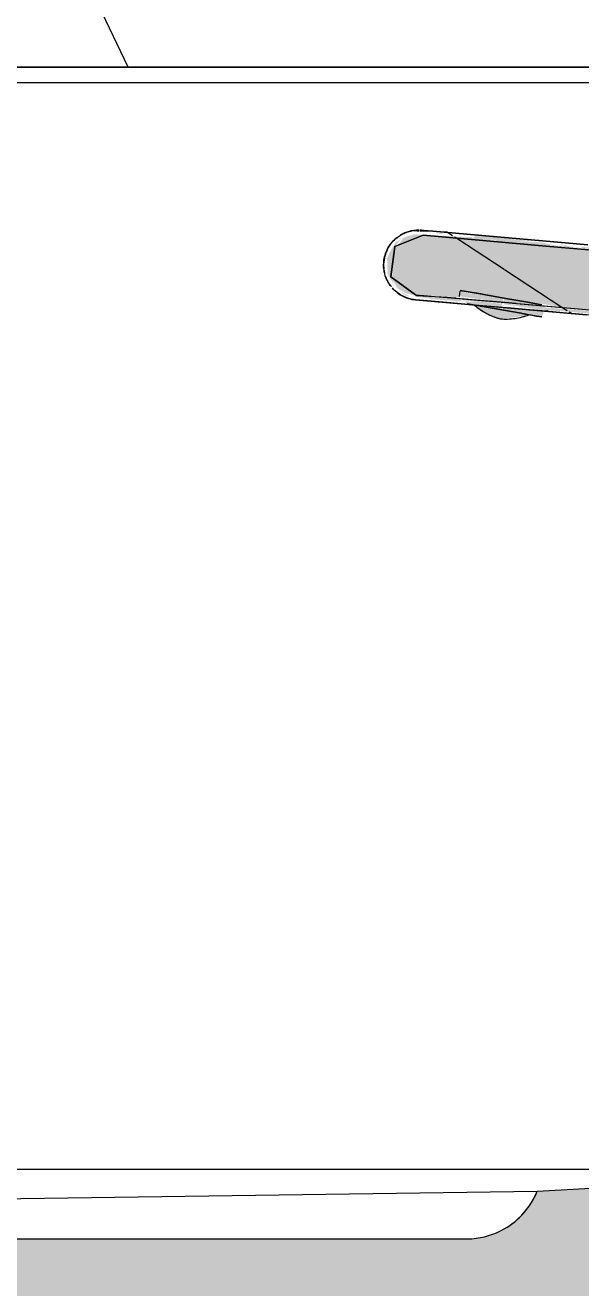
# Model space of a CAD drawing. Header units: millimetres. Extents: x 855 to 48623, y -2192 to 8255.
# Drawn here: x 26808.1 to 26919.4, y 4805.5 to 5058.4 of the extents above; entities that cross this region are included whole.
import ezdxf

# ---------------------------------------------------------------- set-up
doc = ezdxf.new("R2010")
doc.units = ezdxf.units.MM
for name, color, linetype, lineweight in [('0-1', 7, 'Continuous', 9), ('A-ANNO-DIMS', 7, 'Continuous', 9), ('A-ANNO-DIMS-25', 7, 'Continuous', 9), ('A-WALL-PATT', 7, 'Continuous', 9), ('P-SANR-FIXT', 7, 'Continuous', 9), ('P-SANR-FIXT-IDEN', 7, 'Continuous', 9)]:
    doc.layers.add(name, color=color, linetype=linetype, lineweight=lineweight)
doc.layers.add('0-2', color=7, linetype='Continuous', lineweight=9, transparency=0.7)
doc.layers.add('I-FURN-3', color=7, linetype='Continuous', lineweight=9, true_color=0xfbfbfb, transparency=0.7)
doc.layers.add('I-FURN-6', color=7, linetype='Continuous', lineweight=9, true_color=0xc0c0c0)
doc.layers.add('I-FURN-8', color=7, linetype='Continuous', lineweight=9, true_color=0xdedede)
doc.styles.add('ISOCPEUR_2', font='isocpeur.ttf', dxfattribs={"width": 0.9, "height": 62.5})
doc.dimstyles.new('ISO-2_5_0_9К_БОЛЬШОЙ_1', dxfattribs={"dimscale": 304.8, "dimtxt": 62.248823, "dimasz": 0.123031, "dimexe": 0.098425, "dimexo": 0.246063, "dimgap": 0, "dimtad": 1, "dimdec": 0, "dimrnd": 10, "dimzin": 0, "dimdsep": 46, "dimtxsty": 'ISOCPEUR_2', "dimblk1": 'OBLIQUE', "dimblk2": 'OBLIQUE', "dimsah": 1, "dimcen": 0.09, "dimdle": 0.098425, "dimazin": 0, "dimtfac": 1, "dimtdec": 4, "dimtix": 1, "dimtmove": 0, "dimatfit": 3, "dimfxl": 1, "dimtvp": 1, "dimtolj": 1, "dimtzin": 0, "dimarcsym": 2})

# ---------------------------------------------------------------- blocks, each defined once
blk = doc.blocks.new('Мойка кухонная - Раковина Roca Victoria-N Unik 600х460 мм-30768662-Развертка 2_03-2')
at = {"layer": 'P-SANR-FIXT'}
for p, q in [((7060, 5050), (6641.2, 5050)), ((6957.67, 5046.82), (6630, 5046.82)), ((6957.67, 5046.82), (6630, 5046.82)), ((6957.67, 4829.2), (6694.39, 4829.2)), ((6879.42, 4824.82), (6957.67, 4829.2)), ((6879.42, 4824.82), (6957.67, 4829.2)), ((6757.87, 4823.09), (6879.42, 4824.82)), ((6771.08, 4815.31), (6818.7, 4815.31)), ((6771.37, 4815.31), (6866.33, 4815.31)), ((6818.7, 4815.31), (6866.33, 4815.31))]:
    blk.add_line(p, q, dxfattribs=at)
for start, end in [(299.6453, 337.7566), (312.3491, 337.7566), (286.9416, 312.3491), (274.2378, 299.6453), (274.2378, 286.9416)]:
    blk.add_arc((6865.19, 4830.64), 15.37, start, end, dxfattribs=at)
blk = doc.blocks.new('смеситель для раковины - Default-30607276-Развертка 2_03-2')
at = {"layer": '0-2'}
h = blk.add_hatch(color=256, dxfattribs=at)
h.paths.add_polyline_path([(6850.06, 5006.52), (6849.33, 5007.89), (6850.05, 5006.53)])
h.paths.add_polyline_path([(6963.03, 5007.72), (6965.42, 5008.3), (6962.98, 5007.88), (6963.01, 5007.79)])
h.paths.add_polyline_path([(6848.74, 5011.1), (6849.06, 5012.34), (6848.75, 5011.15)])
h.paths.add_polyline_path([(6850.81, 5015.12), (6851.44, 5015.69), (6850.83, 5015.17)])
h = blk.add_hatch(color=256, dxfattribs=at)
h.paths.add_polyline_path([(6854.1, 5003.94), (6852.55, 5004.57), (6854.03, 5003.95)])
h.paths.add_polyline_path([(6852.33, 5004.52), (6851.3, 5005.07), (6851.82, 5004.73), (6852.26, 5004.55)])
h.paths.add_polyline_path([(6849.94, 5006.89), (6849.1, 5008.56), (6849.73, 5007.24), (6849.92, 5006.92)])
h.paths.add_polyline_path([(6849.07, 5011.89), (6849.63, 5013.59), (6849.29, 5012.82), (6849.07, 5011.9)])
h.paths.add_polyline_path([(6851.03, 5015.21), (6852.01, 5015.88), (6851.05, 5015.24)])
h.paths.add_polyline_path([(6851.5, 5015.4), (6852.78, 5016.18), (6851.79, 5015.67), (6851.51, 5015.41)])
h = blk.add_hatch(color=256, dxfattribs=at)
h.paths.add_polyline_path([(6906.74, 4998.99), (6907.22, 4999.1), (6907.05, 4998.98)])
h.paths.add_polyline_path([(6912.96, 4998.54), (6913.85, 4999.07), (6910.26, 4999.56), (6880.72, 5001.88), (6880.65, 5001.53), (6880.97, 5001.32), (6885.15, 5001.05), (6912.17, 4998.58)])
h.paths.add_polyline_path([(6887.37, 5001.21), (6887.4, 5001.36), (6887.4, 5001.21)])
h.paths.add_polyline_path([(6864.15, 5002.88), (6862.97, 5003.12), (6863.16, 5002.97), (6864.09, 5002.89)])
h.paths.add_polyline_path([(6854.66, 5004.3), (6854.9, 5004.46), (6850.28, 5007.6), (6851.28, 5005.83), (6851.81, 5005.37), (6853.02, 5004.73), (6854.56, 5004.33)])
h.paths.add_polyline_path([(6864.69, 5003.04), (6863.73, 5003.46), (6861.93, 5003.79), (6854.74, 5004.22), (6855.01, 5004.05), (6857.77, 5003.65), (6857.87, 5003.53), (6864.65, 5003.04)])
h.paths.add_polyline_path([(6857.11, 5003.36), (6857.32, 5003.47), (6856.52, 5003.43)])
h.paths.add_polyline_path([(6851.48, 5005.58), (6850.1, 5006.9), (6850.42, 5006.55), (6851.3, 5005.69)])
h.paths.add_polyline_path([(6850.49, 5006.19), (6849.97, 5007.03), (6850.47, 5006.2)])
h.paths.add_polyline_path([(6942.23, 5008.83), (6940.28, 5009.26), (6941.92, 5009.2), (6943.57, 5008.96)])
h.paths.add_polyline_path([(6951.75, 5008.02), (6958.75, 5007.62), (6961.27, 5007.87), (6959.9, 5007.97), (6951.28, 5008.38), (6952.84, 5008.07)])
h.paths.add_polyline_path([(6931.02, 5010.25), (6930.9, 5010.02), (6926.35, 5010.65), (6930.9, 5010.26)])
h.paths.add_polyline_path([(6910.48, 5011.59), (6949.21, 5008.44), (6949.21, 5008.61), (6938.62, 5009.95), (6939.73, 5009.74), (6937.92, 5009.84), (6935.12, 5009.95), (6929.53, 5010.58), (6906.15, 5012.83), (6905.89, 5012.59), (6907.38, 5012.48), (6908.91, 5012.27), (6910.33, 5011.8), (6910.37, 5011.75)])
h.paths.add_polyline_path([(6884.47, 5014.37), (6884.47, 5014.53), (6883.99, 5014.44)])
h.paths.add_polyline_path([(6852.44, 5015.67), (6851.51, 5014.3), (6856.62, 5016.31), (6908.6, 5012.03), (6907.62, 5012.31), (6897.78, 5013.32), (6895.68, 5013.24), (6894.61, 5013.45), (6888.26, 5014.01), (6888.26, 5013.74), (6885.73, 5014.09), (6885.32, 5014.28), (6883.21, 5014.24), (6881.26, 5014.64), (6880.13, 5014.9), (6874.91, 5015.11), (6878.2, 5015.07), (6878.13, 5015.22), (6867.17, 5016.26), (6866.75, 5015.99), (6866.68, 5015.9), (6854.69, 5016.5), (6852.95, 5015.99), (6852.54, 5015.74)])
h.paths.add_polyline_path([(6851.14, 5015.07), (6850.31, 5014.16), (6851.02, 5014.92), (6851.11, 5015.03)])
h.paths.add_polyline_path([(6850.26, 5013.89), (6849.76, 5013.07), (6850.12, 5013.59)])
h.paths.add_polyline_path([(6850.71, 5006.58), (6850.13, 5008.21), (6850.59, 5013.77), (6852.21, 5015.6), (6851.03, 5014.92), (6849.78, 5012.77), (6849.31, 5011.69), (6849.43, 5008.48), (6849.92, 5007.61), (6850.69, 5006.6)])
h.paths.add_polyline_path([(6950.95, 5008.71), (6949.21, 5008.93), (6949.79, 5008.82)])
h.paths.add_polyline_path([(6849.54, 5009.19), (6849.42, 5010.08), (6849.54, 5009.2)])
h.paths.add_polyline_path([(6933.12, 5010.08), (6932.56, 5010.28), (6932.8, 5010.14)])
h.paths.add_polyline_path([(6924.11, 5010.69), (6924.11, 5010.85), (6924.95, 5010.73)])
h.paths.add_polyline_path([(6891.03, 5013.65), (6891.61, 5013.75), (6891.22, 5013.67)])
h.paths.add_polyline_path([(6870, 5015.31), (6870.14, 5015.46), (6871.38, 5015.32)])
h.paths.add_polyline_path([(6860.76, 5016.54), (6860.04, 5016.8), (6859.07, 5016.64)])
h.paths.add_polyline_path([(6858.06, 5016.84), (6857.92, 5017), (6857.92, 5016.85)])
for points in [[(6999.99, 4900), (6983.43, 5009.33), (6963.1, 5006.1), (6962.97, 5007.72), (6960.26, 5007.68), (6959.25, 5007.6), (6956.98, 5007.55), (6856.23, 5016.2), (6850.85, 5013.89), (6850.34, 5007.83), (6855.01, 5004.4), (6863.86, 5003.87), (6863.88, 5004.28), (6864.54, 5004.89), (6865.71, 5004.97), (6885.53, 5001.73), (6937.44, 4996.9), (6950.54, 4994.62), (6961.28, 4990.66), (6967.87, 4986.79), (6974.92, 4980.77), (6980.6, 4973.82), (6985.49, 4964.7), (6989.97, 4950.92), (6993.53, 4933.25), (6999.41, 4900), (6999.76, 4900)], [(6852.39, 5016.54), (6854.69, 5017.08), (6852.44, 5016.56)], [(6853.83, 5016.77), (6854.12, 5016.83), (6854, 5016.81)], [(6872.32, 5001.37), (6872.2, 5002.25), (6869.61, 5002.87), (6869.16, 5002.94), (6865.11, 5003.06), (6864.92, 5002.89), (6866.03, 5002.48), (6872.2, 5001.39)], [(6868.8, 5003.19), (6865.57, 5003.48), (6868.49, 5003.22)], [(6872.58, 5002.86), (6872.36, 5002.88), (6872.58, 5002.86)], [(6877.82, 5001.6), (6872.48, 5002.28), (6872.69, 5002.19), (6877.73, 5001.61)], [(6880.67, 5002.15), (6880.28, 5002.19), (6880.46, 5002.17)], [(6872, 4999.57), (6877, 5000.14), (6877.8, 5000.4), (6867.19, 5002.05), (6869.59, 5000.55), (6871.79, 4999.66)], [(6880.34, 4999.95), (6880.77, 5001.08), (6874.36, 5001.93), (6872.42, 5001.93), (6872.47, 5001.34), (6880.33, 4999.95)], [(6880.21, 5001.22), (6879.83, 5001.39), (6880.13, 5001.23)]]:
    blk.add_hatch(color=256, dxfattribs=at).paths.add_polyline_path(points)
h = blk.add_hatch(color=256, dxfattribs=at)
h.paths.add_polyline_path([(6854.01, 5004), (6851.48, 5005.29), (6853.02, 5004.22), (6853.87, 5004.05)])
h.paths.add_polyline_path([(6851.02, 5015.21), (6851.45, 5015.67), (6851.05, 5015.23)])
h.paths.add_polyline_path([(6851.38, 5015.35), (6852.01, 5015.87), (6851.42, 5015.39)])
h = blk.add_hatch(color=256, dxfattribs=at)
h.paths.add_polyline_path([(6849.94, 5006.88), (6849.33, 5007.89), (6849.92, 5006.92)])
h.paths.add_polyline_path([(6962.92, 5008.05), (6965.09, 5008.27), (6962.92, 5008.05)])
h.paths.add_polyline_path([(6961.23, 5007.63), (6962.96, 5007.93), (6962.77, 5008.03), (6960.46, 5007.67)])
h = blk.add_hatch(color=256, dxfattribs=at)
h.paths.add_polyline_path([(6872.52, 5002.53), (6872.38, 5002.88), (6872.05, 5002.62), (6872.5, 5002.54)])
h.paths.add_polyline_path([(6872.58, 5002.86), (6872.47, 5003.78), (6864.54, 5004.89), (6864.12, 5004.61), (6863.74, 5004.08), (6871.92, 5002.92), (6872.58, 5002.86)])
h = blk.add_hatch(color=256, dxfattribs=at)
h.paths.add_polyline_path([(6864.01, 5003.61), (6863.73, 5003.64), (6863.74, 5003.63)])
h.paths.add_polyline_path([(6858.18, 5004.12), (6857.15, 5004.21), (6858.17, 5004.12)])
h.paths.add_polyline_path([(6854.99, 5004.4), (6854.9, 5004.47), (6854.99, 5004.4)])
h = blk.add_hatch(color=256, dxfattribs=at)
h.paths.add_polyline_path([(6864.52, 5003.57), (6865.72, 5003.73), (6863.88, 5003.84), (6864.32, 5003.59)])
h.paths.add_polyline_path([(6872.47, 5002.22), (6872.35, 5002.56), (6865.55, 5003.47), (6864.18, 5003.41), (6864.52, 5003.25), (6869.61, 5002.87), (6869.65, 5002.71), (6872.46, 5002.22)])
h.paths.add_polyline_path([(6867.29, 5002.71), (6866.03, 5002.98), (6867.16, 5002.73)])
h = blk.add_hatch(color=256, dxfattribs=at)
h.paths.add_polyline_path([(6880.21, 5001.22), (6879.57, 5001.32), (6880.13, 5001.22)])
h.paths.add_polyline_path([(6880.61, 5001.34), (6880.61, 5001.58), (6880.72, 5001.88), (6880.67, 5002.15), (6872.54, 5002.6), (6872.63, 5002.51), (6880.33, 5001.36)])
h.paths.add_polyline_path([(6880.66, 5002.15), (6879.96, 5002.46), (6872.73, 5003.73), (6872.68, 5002.85), (6880.46, 5002.17)])
at = {"layer": '0-1'}
for p, q in [((6850.03, 5014.61), (6850.34, 5014.92)), ((6850.34, 5014.92), (6851.08, 5015.7)), ((6851.21, 5015.83), (6852.63, 5016.72)), ((6852.63, 5016.72), (6854.24, 5017.26)), ((6854.24, 5017.26), (6855.35, 5017.22)), ((6855.35, 5017.22), (6855.75, 5017.21)), ((6855.94, 5017.2), (6858.48, 5017.11)), ((6862.81, 5016.01), (6863.17, 5015.78)), ((6863.26, 5015.72), (6872.75, 5009.52)), ((6848.71, 5011.53), (6849.19, 5013.16)), ((6849.19, 5013.16), (6850.03, 5014.61)), ((6848.63, 5009.86), (6848.65, 5010.25)), ((6848.84, 5008.77), (6848.63, 5009.86)), ((6848.65, 5010.25), (6848.7, 5011.27)), ((6872.84, 5009.46), (6884.55, 5001.81)), ((6850.17, 5006.04), (6849.66, 5006.68)), ((6850.63, 5005.48), (6850.39, 5005.78)), ((6852.05, 5004.32), (6850.74, 5005.34)), ((6863.92, 5005.13), (6863.74, 5004.08)), ((6853.59, 5003.65), (6852.05, 5004.32)), ((6881.31, 5000.98), (6881.37, 5001.32)), ((6884.55, 5001.81), (6885.4, 5001.26)), ((6885.83, 5000.98), (6886.35, 5000.64)), ((6912.13, 4998.38), (6886.35, 5000.64))]:
    blk.add_line(p, q, dxfattribs=at)
at = {"layer": '0-1', "flags": 128}
for points in [[(6858.48, 5017.11), (6861.28, 5017.01), (6862.41, 5016.28)], [(6849.66, 5006.68), (6848.96, 5008.19), (6848.86, 5008.7)]]:
    blk.add_lwpolyline(points, dxfattribs=at)
at = {"layer": 'P-SANR-FIXT'}
for p, q in [((6856.23, 5017.32), (6856.67, 5017.29)), ((6856.67, 5017.29), (6856.23, 5017.32)), ((6856.52, 5016.31), (6850.87, 5014.04)), ((6850.87, 5014.04), (6856.52, 5016.31)), ((6856.52, 5016.31), (6881.91, 5014.09)), ((6856.67, 5017.29), (6858.48, 5017.13)), ((6858.48, 5017.13), (6856.67, 5017.29)), ((6858.48, 5017.13), (6889.51, 5014.41)), ((6889.51, 5014.41), (6858.48, 5017.13)), ((6850.1, 5008.01), (6850.87, 5014.04)), ((6881.91, 5014.09), (6932.7, 5009.63)), ((6854.99, 5004.4), (6850.1, 5008.01)), ((6865.13, 5005.07), (6863.99, 5005.27)), ((6863.99, 5005.27), (6868.34, 5004.51)), ((6868.06, 5004.56), (6865.13, 5005.07)), ((6854.99, 5004.4), (6861.34, 5003.84)), ((6855.29, 5004.17), (6854.99, 5004.4)), ((6855.01, 5003.38), (6866.44, 5002.38)), ((6861.36, 5002.82), (6855.01, 5003.38)), ((6861.33, 5003.84), (6855.29, 5004.17)), ((6861.34, 5003.84), (6912.17, 4999.4)), ((6862.91, 5003.71), (6861.34, 5003.84)), ((6863.09, 5003.69), (6862.91, 5003.71)), ((6865.54, 5003.47), (6863.21, 5003.68)), ((6865.37, 5002.59), (6866.63, 5002.37)), ((6872.32, 5001.37), (6865.37, 5002.59)), ((6874.42, 5002.7), (6865.57, 5003.47)), ((6866.44, 5002.38), (6866.74, 5002.35)), ((6866.63, 5002.37), (6868.06, 5002.12)), ((6866.74, 5002.35), (6867.94, 5002.25)), ((6868.11, 5002.11), (6866.82, 5002.34)), ((6867.87, 5002.15), (6866.82, 5002.34)), ((6866.82, 5002.34), (6868.11, 5002.11)), ((6866.82, 5002.34), (6867.87, 5002.15)), ((6868.34, 5004.51), (6868.06, 5004.56)), ((6872.73, 5003.73), (6868.34, 5004.51)), ((6868.34, 5004.51), (6872.73, 5003.73)), ((6872.73, 5003.73), (6877.13, 5002.96)), ((6877.13, 5002.96), (6872.73, 5003.73)), ((6875.18, 5002.63), (6874.65, 5002.68)), ((6912.11, 4999.4), (6875.43, 5002.61)), ((6877.13, 5002.96), (6880.34, 5002.39)), ((6880.34, 5002.39), (6877.13, 5002.96)), ((6868.06, 5002.12), (6868.3, 5002.07)), ((6868.42, 5002.05), (6872.32, 5001.37)), ((6876.2, 5000.68), (6868.43, 5002.05)), ((6872.32, 5001.37), (6868.43, 5002.05)), ((6868.43, 5002.05), (6876.2, 5000.68)), ((6868.43, 5002.05), (6872.32, 5001.37)), ((6872.32, 5001.37), (6876.22, 5000.68)), ((6879.27, 5000.14), (6872.32, 5001.37)), ((6876.2, 5000.68), (6872.32, 5001.37)), ((6872.32, 5001.37), (6876.2, 5000.68)), ((6876.33, 5000.66), (6877.99, 5000.37)), ((6877.8, 5000.4), (6876.33, 5000.66)), ((6876.33, 5000.66), (6877.8, 5000.4)), ((6877.81, 5000.4), (6876.44, 5000.64)), ((6876.44, 5000.64), (6877.81, 5000.4)), ((6878.01, 5000.36), (6879.27, 5000.14)), ((6879.27, 5000.14), (6880.34, 4999.95)), ((6880.34, 4999.95), (6879.27, 5000.14)), ((6880.13, 5001.18), (6889.28, 5000.38))]:
    blk.add_line(p, q, dxfattribs=at)
at = {"layer": 'P-SANR-FIXT', "flags": 128}
for points in [[(6932.7, 5009.63), (6881.91, 5014.09), (6856.52, 5016.31)], [(6850.87, 5014.04), (6850.1, 5008.01), (6854.99, 5004.4)], [(6874.05, 5001.71), (6867.7, 5002.27), (6861.36, 5002.82)], [(6868.11, 5002.23), (6877.86, 5001.38), (6880.13, 5001.18)], [(6893.09, 5000.05), (6886.74, 5000.6), (6880.4, 5001.16), (6874.05, 5001.71)]]:
    blk.add_lwpolyline(points, dxfattribs=at)
at = {"layer": 'P-SANR-FIXT'}
for centre, start, end in [((6875.61, 5012.58), 229.3467, 235.6285), ((6875.61, 5012.58), 229.3467, 235.6285), ((6875.61, 5012.58), 235.6285, 236.2188), ((6875.61, 5012.58), 235.6285, 254.4741), ((6875.61, 5012.58), 236.2188, 241.9104), ((6875.61, 5012.58), 241.9104, 254.4741), ((6873.05, 5013.03), 265.5259, 278.0896), ((6873.05, 5013.03), 271.8078, 278.0896), ((6873.05, 5013.03), 278.0896, 290.5816), ((6873.05, 5013.03), 278.0896, 284.3715), ((6873.05, 5013.03), 284.3715, 290.5816), ((6873.05, 5013.03), 265.5259, 271.8078)]:
    blk.add_arc(centre, 13.5, start, end, dxfattribs=at)
for points, knots in [([(6853.75, 5017.1), (6853.85, 5017.12), (6854.48, 5017.28), (6855.13, 5017.35), (6855.68, 5017.35)], [0.88645578, 0.88645578, 0.88645578, 0.88645578, 0.9, 0.97473141, 0.97473141, 0.97473141, 0.97473141]), ([(6849.74, 5014.14), (6849.92, 5014.42), (6850.39, 5015.05), (6850.97, 5015.6), (6851.33, 5015.88)], [0.6551042, 0.6551042, 0.6551042, 0.6551042, 0.7, 0.7628571, 0.7628571, 0.7628571, 0.7628571]), ([(6848.64, 5009.9), (6848.62, 5010.25), (6848.62, 5011.07), (6848.78, 5011.88), (6848.91, 5012.33)], [0.4518969, 0.4518969, 0.4518969, 0.4518969, 0.5, 0.5639896, 0.5639896, 0.5639896, 0.5639896]), ([(6850.04, 5006.13), (6849.89, 5006.32), (6849.5, 5006.91), (6849.19, 5007.55), (6849.04, 5007.98)], [0.26611271, 0.26611271, 0.26611271, 0.26611271, 0.3, 0.36243215, 0.36243215, 0.36243215, 0.36243215]), ([(6853.66, 5003.63), (6853.4, 5003.71), (6852.9, 5003.89), (6852.42, 5004.12), (6852.2, 5004.24)], [0.06253269, 0.06253269, 0.06253269, 0.06253269, 0.1, 0.13474814, 0.13474814, 0.13474814, 0.13474814])]:
    blk.add_open_spline(points, degree=3, knots=knots, dxfattribs=at)
for points in [[(6855.68, 5017.35), (6855.03, 5017.35), (6854.38, 5017.27), (6853.75, 5017.09)], [(6855.88, 5017.35), (6856, 5017.34), (6856.12, 5017.33), (6856.23, 5017.32)], [(6856.23, 5017.32), (6856.12, 5017.33), (6856, 5017.34), (6855.88, 5017.34)], [(6850.8, 5015.42), (6850.64, 5015.27), (6850.49, 5015.11), (6850.35, 5014.95)], [(6851.34, 5015.88), (6851.15, 5015.74), (6850.97, 5015.58), (6850.8, 5015.42)], [(6852.01, 5016.34), (6852.13, 5016.42), (6852.26, 5016.49), (6852.39, 5016.56)], [(6852.39, 5016.56), (6852.26, 5016.49), (6852.13, 5016.42), (6852.01, 5016.34)], [(6852.48, 5016.6), (6852.73, 5016.73), (6853, 5016.85), (6853.27, 5016.94)], [(6853.27, 5016.94), (6853, 5016.84), (6852.73, 5016.73), (6852.48, 5016.6)], [(6853.29, 5016.95), (6853.44, 5017), (6853.6, 5017.05), (6853.75, 5017.1)], [(6853.75, 5017.09), (6853.6, 5017.05), (6853.44, 5017), (6853.29, 5016.95)], [(6848.91, 5012.33), (6848.88, 5012.21), (6848.85, 5012.1), (6848.82, 5011.98)], [(6848.91, 5012.33), (6848.98, 5012.58), (6849.07, 5012.83), (6849.18, 5013.07)], [(6849.18, 5013.07), (6849.07, 5012.83), (6848.98, 5012.58), (6848.91, 5012.33)], [(6849.24, 5013.22), (6849.3, 5013.35), (6849.36, 5013.48), (6849.43, 5013.61)], [(6849.43, 5013.61), (6849.36, 5013.48), (6849.3, 5013.35), (6849.24, 5013.22)], [(6849.44, 5013.64), (6849.52, 5013.79), (6849.61, 5013.94), (6849.7, 5014.08)], [(6849.7, 5014.07), (6849.61, 5013.93), (6849.52, 5013.78), (6849.44, 5013.64)], [(6850.18, 5014.75), (6850.03, 5014.56), (6849.88, 5014.35), (6849.74, 5014.14)], [(6848.77, 5011.75), (6848.66, 5011.2), (6848.61, 5010.64), (6848.63, 5010.08)], [(6848.67, 5009.51), (6848.66, 5009.64), (6848.65, 5009.77), (6848.64, 5009.9)], [(6848.64, 5009.9), (6848.65, 5009.77), (6848.66, 5009.64), (6848.68, 5009.51)], [(6848.8, 5008.77), (6848.77, 5008.92), (6848.74, 5009.07), (6848.71, 5009.23)], [(6848.71, 5009.23), (6848.74, 5009.07), (6848.77, 5008.92), (6848.8, 5008.77)], [(6849.04, 5007.98), (6849.18, 5007.59), (6849.36, 5007.21), (6849.56, 5006.85)], [(6849.65, 5006.71), (6849.76, 5006.52), (6849.89, 5006.34), (6850.02, 5006.16)], [(6850.82, 5005.26), (6850.66, 5005.41), (6850.51, 5005.57), (6850.37, 5005.73)], [(6850.56, 5005.51), (6850.65, 5005.43), (6850.73, 5005.34), (6850.82, 5005.26)], [(6851.26, 5004.88), (6851.47, 5004.71), (6851.69, 5004.56), (6851.92, 5004.41)], [(6852.14, 5004.28), (6851.91, 5004.41), (6851.68, 5004.56), (6851.47, 5004.72)], [(6851.92, 5004.41), (6852.44, 5004.09), (6853, 5003.83), (6853.59, 5003.65)], [(6853.59, 5003.65), (6854.05, 5003.51), (6854.53, 5003.42), (6855.01, 5003.38)], [(6854.17, 5003.5), (6854, 5003.54), (6853.83, 5003.58), (6853.66, 5003.63)], [(6855.01, 5003.38), (6854.73, 5003.4), (6854.45, 5003.44), (6854.17, 5003.5)]]:
    blk.add_open_spline(points, degree=3, dxfattribs=at)
blk = doc.blocks.new('DIMBLOCK5-Развертка 2_03-2')
at = {"layer": 'A-ANNO-DIMS-25'}
for p, q in [((27111.26, 5925), (27111.26, 3972.36)), ((27111.26, 4002.36), (27111.26, 5925)), ((26211.26, 4125), (26211.26, 3972.36)), ((26211.26, 4002.36), (26211.26, 4120)), ((26211.26, 4002.36), (27141.26, 4002.36))]:
    blk.add_line(p, q, dxfattribs=at)
at = {"layer": 'A-ANNO-DIMS-25', "lineweight": 20}
for p, q in [((26211.26, 4002.36), (26230.01, 4021.11)), ((27111.26, 4002.36), (27130.01, 4021.11)), ((26211.26, 4002.36), (26192.51, 3983.61)), ((27111.26, 4002.36), (27092.51, 3983.61))]:
    blk.add_line(p, q, dxfattribs=at)
at = {"layer": 'A-ANNO-DIMS-25', "color": 0, "insert": (26602, 4084.02), "char_height": 62.5, "width": 142.2146, "attachment_point": 1, "line_spacing_factor": 1.149209, "style": 'ISOCPEUR_2'}
blk.add_mtext('900', dxfattribs=at)
blk = doc.blocks.new('_Oblique')
at = {"color": 0, "linetype": 'ByBlock', "lineweight": -2}
blk.add_line((-0.5, -0.5), (0.5, 0.5), dxfattribs=at)

msp = doc.modelspace()

# ---------------------------------------------------------------- hatches: boundary and pattern name
at = {"layer": 'A-WALL-PATT'}
h = msp.add_hatch(dxfattribs=at)
h.set_pattern_fill('FP_12', color=256, style=0, pattern_type=2)
h.set_pattern_definition([(90, (27702.26, 4200), (-300, 2e-14), []), (180, (27702.26, 4200), (-4e-14, -300), [])])
h.paths.add_polyline_path([(27103.26, 4200), (27103.26, 4450), (27102.26, 4450), (27102.26, 4200)])
h.paths.add_polyline_path([(26496.71, 4200), (26703.82, 4200), (26702.43, 4200.37), (26802.26, 4227.18), (26802.26, 4450), (26661.25, 4450), (26661.25, 4826.6), (26566.11, 4829.2), (26566.11, 5046.82), (26661.25, 5046.82), (26661.25, 5050), (27103.26, 5050), (27103.26, 6000), (26211.26, 6000), (26211.26, 4200), (26306.34, 4200)])
h.paths.add_polyline_path([(26870.26, 5167.45), (26870.26, 5298.38), (26882.13, 5298.38), (26882.13, 5311.7), (26882.63, 5312.2), (26889.18, 5312.49), (26889.47, 5313.19), (26889.44, 5322.85), (26888.1, 5322.85), (26887.6, 5323.35), (26887.6, 5345.64), (26888.1, 5346.14), (26892.92, 5346.65), (26897.76, 5346.82), (26906.05, 5346.29), (26907.42, 5346.14), (26907.92, 5345.64), (26907.92, 5323.35), (26907.42, 5322.85), (26906.05, 5322.85), (26906.34, 5312.49), (26907.03, 5312.2), (26912.88, 5312.2), (26913.38, 5311.7), (26913.38, 5298.38), (26925.26, 5298.38), (26925.26, 5167.45), (26882.13, 5167.45)])
at = {"layer": 'I-FURN-3'}
h = msp.add_hatch(color=256, dxfattribs=at)
h.paths.add_polyline_path([(26661.25, 4450), (26802.26, 4450), (26802.26, 4500), (27075.3, 4500), (27102.26, 4600.37), (27121.25, 4529.64), (27121.25, 5050), (27091.26, 5050), (27091.26, 5046.82), (26988.93, 5046.82), (26989.17, 5039.06), (27013.2, 5036.49), (27013.56, 5036.21), (27015.3, 5036.09), (27015.5, 5036.03), (27015.87, 5036.28), (27023.7, 5035.44), (27032.71, 5034.37), (27033.87, 5028.03), (27025.48, 5022.73), (27025.51, 5022.51), (27028.18, 5022.74), (27030.86, 5019.19), (27032.8, 5015.6), (27034.76, 5015.93), (27034.98, 5014.01), (27035.1, 5013.96), (27035.46, 5013.82), (27051.37, 4917.39), (27054.16, 4900), (27008.52, 4900), (26997.83, 4959.84), (26993.11, 4973.19), (26988.93, 4978.22), (26988.93, 4829.2), (26910.68, 4824.82), (26909.05, 4821.84), (26906.8, 4819.28), (26904.05, 4817.28), (26900.93, 4815.94), (26897.58, 4815.31), (26802.33, 4815.31), (26797.98, 4816.04), (26796.1, 4816.66), (26793.33, 4818.29), (26790.98, 4820.47), (26789.12, 4823.09), (26661.25, 4826.6), (26661.25, 4629.35)])
h.paths.add_polyline_path([(27111.26, 4450), (27121.25, 4450), (27121.25, 4465.39), (27102.26, 4465.36), (27102.26, 4450), (27103.26, 4450)])
h.paths.add_polyline_path([(26844.33, 4546), (26840.31, 4546), (26840.31, 4746.78), (26850.31, 4746.78), (26850.31, 4786), (26847.81, 4786), (26847.81, 4793), (26848.91, 4793.06), (26852.61, 4795.07), (26852.21, 4795.21), (26853.12, 4795.67), (26853.54, 4795.85), (26853.87, 4796.4), (26854.63, 4797.05), (26857.08, 4800), (26883.66, 4800), (26887.23, 4795.81), (26888.51, 4794.97), (26889.1, 4794.61), (26891.81, 4793), (26892.81, 4793), (26892.81, 4786), (26890.31, 4786), (26890.31, 4746.78), (26900.31, 4746.78), (26900.31, 4670), (26910.31, 4670), (26910.31, 4676), (27026.99, 4676), (27026.99, 4670), (27101.36, 4670), (27101.36, 4690), (27103.26, 4690), (27103.26, 4610), (27101.36, 4610), (27101.36, 4630), (27026.99, 4630), (27026.99, 4624), (26910.31, 4624), (26910.31, 4630), (26900.31, 4630), (26900.31, 4546), (26849.09, 4546)])
h.paths.add_polyline_path([(26990.15, 5017.02), (26990.45, 5017.42), (26989.05, 5018.53), (26988.93, 5018.26), (26988.93, 5017.93), (26990.09, 5017.12)])
h.paths.add_polyline_path([(26991.7, 5007.92), (26994, 5008.59), (26993.83, 5009.09), (26996.09, 5009.75), (26995.9, 5010.87), (26993.59, 5010.7), (26993, 5011.62), (26993.55, 5011.62), (26993.5, 5011.73), (26993.79, 5012.09), (26993.21, 5012.62), (26992.59, 5012.63), (26992.25, 5014.32), (26991.91, 5014.72), (26991.73, 5014.98), (26991.2, 5015.01), (26990.28, 5016.96), (26990.15, 5017.02), (26990.08, 5016.66), (26988.93, 5017.02), (26988.96, 5008.14), (26991.16, 5007.97)])
h.paths.add_polyline_path([(26998.84, 5018.04), (26998.5, 5018.25), (26998.81, 5018.05)])
h.paths.add_polyline_path([(26999.4, 5018.14), (26999.05, 5018.36), (26999.34, 5018.17)])
h.paths.add_polyline_path([(26672.46, 5046.82), (26672.46, 5050), (26661.25, 5050), (26661.25, 5046.82)])

# ---------------------------------------------------------------- linework, layer by layer
at = {"layer": 'I-FURN-6'}
msp.add_line((26661.25, 5050), (27121.25, 5050), dxfattribs=at)
at = {"layer": 'I-FURN-8'}
msp.add_line((27091.26, 5050), (26672.46, 5050), dxfattribs=at)
at = {"layer": 'P-SANR-FIXT-IDEN'}
msp.add_line((26828.68, 5050), (26770.01, 5172.74), dxfattribs=at)

# ---------------------------------------------------------------- block references
at = {"layer": 'P-SANR-FIXT'}
for name in ['Мойка кухонная - Раковина Roca Victoria-N Unik 600х460 мм-30768662-Развертка 2_03-2', 'смеситель для раковины - Default-30607276-Развертка 2_03-2']:
    msp.add_blockref(name, (20031.26, 0), dxfattribs=at)

# ---------------------------------------------------------------- dimensions: what is measured, and where the dimension line sits
at = {"layer": 'A-ANNO-DIMS'}
dim = msp.add_linear_dim(base=(27111.26, 4002.36), p1=(26211.26, 4200), p2=(27111.26, 6000), dimstyle='ISO-2_5_0_9К_БОЛЬШОЙ_1', override={"dimpost": '<>', "dimfxl": 2012.46118}, dxfattribs=at)
dim.commit()
dim.dimension.update_dxf_attribs({"geometry": 'DIMBLOCK5-Развертка 2_03-2', "text_midpoint": (26661.26, 4033.61)})

doc.saveas('drawing.dxf')
